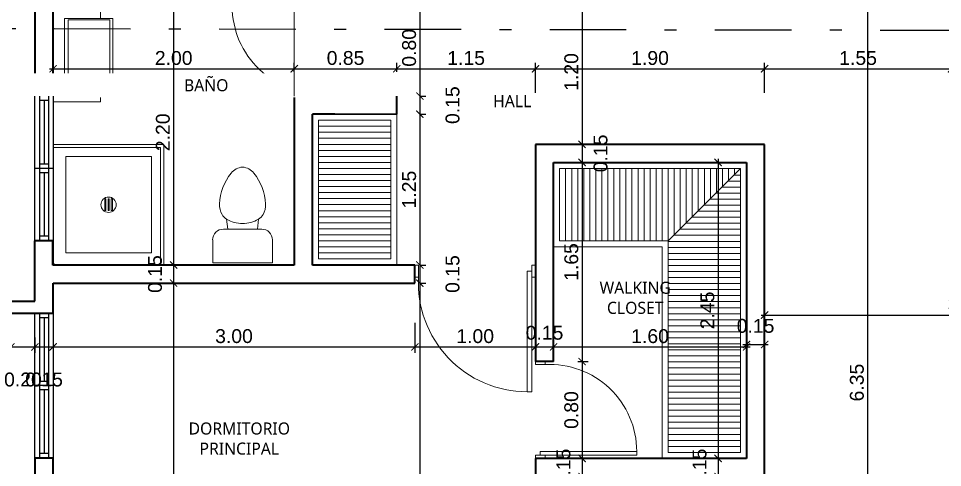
# Model space of a CAD drawing. Header units: feet. Extents: x -417 to 46, y -646 to -218.
# Drawn here: x -108.33 to -100.67, y -513.61 to -509.89 of the extents above; entities that cross this region are included whole.
import ezdxf

# ---------------------------------------------------------------- set-up
doc = ezdxf.new("R2010")
doc.units = ezdxf.units.FT
doc.header["$MEASUREMENT"] = 0
doc.linetypes.add('DASHDOT', pattern=[25.4, 12.7, -6.35, 0, -6.35])
for name, color, linetype, lineweight in [('A-WALL', 4, 'Continuous', 25), ('closet', 8, 'Continuous', 5), ('DIM-COTAS', 1, 'Continuous', 5), ('I-FURN', 2, 'Continuous', 0), ('P-SANR-FIXT', 2, 'Continuous', 9), ('Piso', 8, 'Continuous', 9), ('puertas', 8, 'Continuous', 9), ('TXT', 2, 'Continuous', 9)]:
    doc.layers.add(name, color=color, linetype=linetype, lineweight=lineweight)
for name, color, linetype in [('DIM', 10, 'Continuous'), ('GRDUTIY', 5, 'Continuous'), ('PERT-VENT', 2, 'Continuous')]:
    doc.layers.add(name, color=color, linetype=linetype)
doc.styles.add('ads', font='trebuc.ttf', dxfattribs={"height": 0.14})
doc.styles.get("Standard").update_dxf_attribs({"font": 'arial.ttf', "height": 0.115})
doc.dimstyles.new('KEILY', dxfattribs={"dimtxt": 0.115, "dimasz": 0.06, "dimexe": 0.05, "dimexo": 0.2, "dimgap": 0.03, "dimtad": 1, "dimzin": 1, "dimdsep": 46, "dimtxsty": 'Standard', "dimblk": 'ARCHTICK', "dimcen": 2.5, "dimdle": 0.03, "dimclrd": 256, "dimclre": 256, "dimclrt": 7, "dimadec": 0, "dimazin": 0, "dimtfac": 1, "dimtmove": 2, "dimatfit": 3, "dimfxl": 0.2, "dimfxlon": 1, "dimtolj": 1, "dimtzin": 1, "dimarcsym": 0})

# ---------------------------------------------------------------- blocks, each defined once
blk = doc.blocks.new('bath_sink_6127 - bath_sink_6127-542651-Nivel 1')
at = {"layer": 'I-FURN'}
for p, q in [((0.2933, 0.2442), (0.2933, 0.4)), ((0.3949, 0.2442), (-0.0052, 0.2442)), ((-0.0052, 0.2442), (-0.0052, -0.2448)), ((0.0254, -0.2336), (0.0254, 0.233)), ((0.0254, 0.233), (0.3695, 0.233)), ((0.3695, 0.233), (0.3695, -0.2336)), ((0.3949, -0.2448), (0.3949, 0.2442)), ((-0.0052, -0.2448), (0.3949, -0.2448)), ((0.3695, -0.2336), (0.0254, -0.2336)), ((0.2933, -0.448), (0.2933, -0.2448)), ((-0.1, -0.448), (0.2933, -0.448))]:
    blk.add_line(p, q, dxfattribs=at)
blk = doc.blocks.new('Toilet_-_Tank_-_3D_4840 - 17_ High_ Seat Not Visible-536545-Nivel 1')
at = {"layer": 'P-SANR-FIXT'}
for p, q in [((0.2476, 0.4889), (-0.2476, 0.4889)), ((-0.2476, 0.4889), (-0.2476, 0.2984)), ((0.2476, 0.2984), (0.2476, 0.4889)), ((-0.1587, 0.2096), (-0.1228, 0.2096)), ((-0.1228, 0.2096), (-0.1323, 0.127)), ((-0.1228, 0.2096), (0.1228, 0.2096)), ((0.1323, 0.127), (0.1228, 0.2096)), ((0.1228, 0.2096), (0.1588, 0.2096))]:
    blk.add_line(p, q, dxfattribs=at)
for centre, radius, start, end in [((-0.1587, 0.2984), 0.0889, 180, 270), ((0.1588, 0.2984), 0.0889, 270, 360), ((0.0005, -0.104), 0.2664, 90.10194, 119.89806), ((-0.0005, -0.104), 0.2664, 60.10194, 89.89806), ((-0.0233, 0.0079), 0.1674, 151.05961, 182.70905), ((-0.0827, 0.0408), 0.0995, 119.89806, 151.05961), ((0.0827, 0.0408), 0.0995, 28.94039, 60.10194), ((0.0233, 0.0079), 0.1674, 357.29095, 28.94039), ((0.2505, 0.0209), 0.4415, 182.70905, 218.50584), ((-0.2505, 0.0209), 0.4415, 321.49416, 357.29095), ((0.0113, -0.1694), 0.1359, 218.50584, 265.21903), ((-0.0113, -0.1694), 0.1359, 274.78097, 321.49416)]:
    blk.add_arc(centre, radius, start, end, dxfattribs=at)
blk = doc.blocks.new('Shower_Stall_9385 - 1-684532-Nivel 1')
at = {"layer": 'P-SANR-FIXT'}
for p, q in [((-0.5762, 0.5334), (0.4238, 0.5334)), ((-0.5762, -0.381), (-0.5762, 0.5334)), ((0.4238, 0.508), (-0.5508, 0.508)), ((-0.5508, -0.381), (-0.5508, 0.508)), ((-0.4746, -0.2794), (-0.4746, 0.4318)), ((-0.4746, 0.4318), (0.3222, 0.4318)), ((0.3222, 0.4318), (0.3222, -0.2794)), ((-0.1208, 0.1079), (-0.0316, 0.1079)), ((-0.0316, 0.0991), (-0.1208, 0.0991)), ((-0.1208, 0.0806), (-0.0316, 0.0806)), ((-0.0316, 0.0718), (-0.1208, 0.0718)), ((-0.1208, 0.0533), (-0.0316, 0.0533)), ((-0.0316, 0.0445), (-0.1208, 0.0445)), ((0.3222, -0.2794), (-0.4746, -0.2794)), ((-0.5762, -0.381), (-0.5508, -0.381)), ((-0.5508, -0.381), (0.3984, -0.381))]:
    blk.add_line(p, q, dxfattribs=at)
for centre, radius, start, end in [((-0.0762, 0.0762), 0.0635, 360, 180), ((-0.0762, 0.0762), 0.0635, 0, 180), ((-0.1208, 0.1035), 0.00444, 90, 270), ((-0.1208, 0.0762), 0.00444, 90, 270), ((-0.0316, 0.1035), 0.00444, 270, 90), ((-0.0316, 0.0762), 0.00444, 270, 90), ((-0.0762, 0.0762), 0.0635, 180, 360), ((-0.0762, 0.0762), 0.0635, 180, 360), ((-0.1208, 0.0489), 0.00444, 90, 270), ((-0.0316, 0.0489), 0.00444, 270, 90), ((0.3984, -0.3556), 0.0254, 270, 360)]:
    blk.add_arc(centre, radius, start, end, dxfattribs=at)
blk = doc.blocks.new('A$C4D292AF4')
at = {"layer": 'puertas'}
for points in [[(0.03, 0.05), (0.07, 0.05), (0.07, 1.05), (0.03, 1.05)], [(0, 0), (0.03, 0), (0.03, 0.1), (0, 0.1)], [(0.97, 0), (1, 0), (1, 0.1), (0.97, 0.1)]]:
    blk.add_lwpolyline(points, close=True, dxfattribs=at)
blk.add_arc((0.0677, 0.1465), 0.9035, 357.04812, 89.85557, dxfattribs=at)
blk = doc.blocks.new('A$C59FC24C1')
at = {"layer": 'PERT-VENT', "extrusion": (-2.36783e-12, 8.94772e-16, -1)}
for p, q in [((0, 0), (0, 1.2)), ((0.0375, 1.2), (0.0375, 0)), ((0.0375, 1.165), (0.1125, 1.165)), ((0.0375, 1.165), (0.1125, 1.165)), ((0.075, 1.165), (0.075, 0.635)), ((0.1125, 1.2), (0.1125, 0)), ((0.15, 1.2), (0.15, 0)), ((0.1125, 0.635), (0.0375, 0.635)), ((0.15, 0.6), (0, 0.6)), ((0.1125, 0.565), (0.0375, 0.565)), ((0.075, 0.565), (0.075, 0.0404)), ((0.0375, 0.0404), (0.1125, 0.0404))]:
    blk.add_line(p, q, dxfattribs=at)
blk = doc.blocks.new('_ArchTick')
at = {"layer": 'DIM-COTAS', "color": 0, "const_width": 0.15}
blk.add_lwpolyline([(-0.5, -0.5), (0.5, 0.5)], dxfattribs=at)
blk = doc.blocks.new('*D2255')
at = {"layer": 'Defpoints', "color": 0, "transparency": 16777216}
for p in [(-106.8704, -509.735), (-107.0461, -511.9354), (-106.836, -511.9354)]:
    blk.add_point(p, dxfattribs=at)
at = {"layer": 'DIM', "lineweight": -2, "transparency": 16777216}
for p, q in [((-107.0461, -509.735), (-107.0961, -509.735)), ((-107.0461, -509.705), (-107.0461, -511.9654)), ((-107.036, -511.9354), (-107.0961, -511.9354))]:
    blk.add_line(p, q, dxfattribs=at)
at = {"layer": 'DIM', "lineweight": -2, "transparency": 16777216, "xscale": 0.06, "yscale": 0.06, "zscale": 0.06}
for p, rotation in [((-107.0461, -509.735), 90), ((-107.0461, -511.9354), 270)]:
    blk.add_blockref('_ArchTick', p, dxfattribs=dict(at, rotation=rotation))
at = {"layer": 'DIM', "color": 7, "transparency": 16777216, "insert": (-107.1348, -510.8352), "char_height": 0.115, "attachment_point": 5, "rotation": 90}
blk.add_mtext('\\A1;2.20', dxfattribs=at)
blk = doc.blocks.new('*D2256')
at = {"layer": 'Defpoints', "color": 0, "transparency": 16777216}
for p in [(-106.836, -511.9354), (-107.0461, -512.0854), (-106.836, -512.0854)]:
    blk.add_point(p, dxfattribs=at)
at = {"layer": 'DIM', "lineweight": -2, "transparency": 16777216}
for p, q in [((-107.036, -511.9354), (-107.0961, -511.9354)), ((-107.0461, -511.9054), (-107.0461, -512.1154)), ((-107.036, -512.0854), (-107.0961, -512.0854))]:
    blk.add_line(p, q, dxfattribs=at)
at = {"layer": 'DIM', "lineweight": -2, "transparency": 16777216, "xscale": 0.06, "yscale": 0.06, "zscale": 0.06}
for p, rotation in [((-107.0461, -511.9354), 90), ((-107.0461, -512.0854), 270)]:
    blk.add_blockref('_ArchTick', p, dxfattribs=dict(at, rotation=rotation))
at = {"layer": 'DIM', "color": 7, "transparency": 16777216, "insert": (-107.1998, -512.0104), "char_height": 0.115, "attachment_point": 5, "rotation": 90}
blk.add_mtext('\\A1;0.15', dxfattribs=at)
blk = doc.blocks.new('*D2257')
at = {"layer": 'Defpoints', "color": 0, "transparency": 16777216}
for p in [(-106.836, -512.0854), (-107.0461, -516.085), (-106.7504, -516.085)]:
    blk.add_point(p, dxfattribs=at)
at = {"layer": 'DIM', "lineweight": -2, "transparency": 16777216}
for p, q in [((-107.036, -512.0854), (-107.0961, -512.0854)), ((-107.0461, -512.0554), (-107.0461, -516.115)), ((-106.9504, -516.085), (-107.0961, -516.085))]:
    blk.add_line(p, q, dxfattribs=at)
at = {"layer": 'DIM', "lineweight": -2, "transparency": 16777216, "xscale": 0.06, "yscale": 0.06, "zscale": 0.06}
for p, rotation in [((-107.0461, -512.0854), 90), ((-107.0461, -516.085), 270)]:
    blk.add_blockref('_ArchTick', p, dxfattribs=dict(at, rotation=rotation))
at = {"layer": 'DIM', "color": 7, "transparency": 16777216, "insert": (-107.1348, -514.0852), "char_height": 0.115, "attachment_point": 5, "rotation": 90}
blk.add_mtext('\\A1;4.00', dxfattribs=at)
blk = doc.blocks.new('*D2263')
at = {"layer": 'Defpoints', "color": 0, "transparency": 16777216}
for p in [(-104.7954, -509.735), (-105.1954, -510.535), (-105.0041, -510.535)]:
    blk.add_point(p, dxfattribs=at)
at = {"layer": 'DIM', "lineweight": -2, "transparency": 16777216}
for p, q in [((-104.9954, -509.735), (-105.0541, -509.735)), ((-105.0041, -509.705), (-105.0041, -510.565)), ((-105.0041, -510.535), (-104.9541, -510.535))]:
    blk.add_line(p, q, dxfattribs=at)
at = {"layer": 'DIM', "lineweight": -2, "transparency": 16777216, "xscale": 0.06, "yscale": 0.06, "zscale": 0.06}
for p, rotation in [((-105.0041, -509.735), 90), ((-105.0041, -510.535), 270)]:
    blk.add_blockref('_ArchTick', p, dxfattribs=dict(at, rotation=rotation))
at = {"layer": 'DIM', "color": 7, "transparency": 16777216, "insert": (-105.0928, -510.135), "char_height": 0.115, "attachment_point": 5, "rotation": 90}
blk.add_mtext('\\A1;0.80', dxfattribs=at)
blk = doc.blocks.new('*D2264')
at = {"layer": 'Defpoints', "color": 0, "transparency": 16777216}
for p in [(-105.1954, -510.535), (-105.1954, -510.685), (-105.0041, -510.685)]:
    blk.add_point(p, dxfattribs=at)
at = {"layer": 'DIM', "lineweight": -2, "transparency": 16777216}
for p, q in [((-105.0041, -510.505), (-105.0041, -510.715)), ((-105.0041, -510.535), (-104.9541, -510.535)), ((-105.0041, -510.685), (-104.9541, -510.685))]:
    blk.add_line(p, q, dxfattribs=at)
at = {"layer": 'DIM', "lineweight": -2, "transparency": 16777216, "xscale": 0.06, "yscale": 0.06, "zscale": 0.06}
for p, rotation in [((-105.0041, -510.535), 90), ((-105.0041, -510.685), 270)]:
    blk.add_blockref('_ArchTick', p, dxfattribs=dict(at, rotation=rotation))
at = {"layer": 'DIM', "color": 7, "transparency": 16777216, "insert": (-104.7329, -510.61), "char_height": 0.115, "attachment_point": 5, "rotation": 90}
blk.add_mtext('\\A1;0.15', dxfattribs=at)
blk = doc.blocks.new('*D2265')
at = {"layer": 'Defpoints', "color": 0, "transparency": 16777216}
for p in [(-105.1954, -510.685), (-105.0454, -511.9354), (-105.0041, -511.9354)]:
    blk.add_point(p, dxfattribs=at)
at = {"layer": 'DIM', "lineweight": -2, "transparency": 16777216}
for p, q in [((-105.0041, -510.655), (-105.0041, -511.9654)), ((-105.0041, -510.685), (-104.9541, -510.685)), ((-105.0041, -511.9354), (-104.9541, -511.9354))]:
    blk.add_line(p, q, dxfattribs=at)
at = {"layer": 'DIM', "lineweight": -2, "transparency": 16777216, "xscale": 0.06, "yscale": 0.06, "zscale": 0.06}
for p, rotation in [((-105.0041, -510.685), 90), ((-105.0041, -511.9354), 270)]:
    blk.add_blockref('_ArchTick', p, dxfattribs=dict(at, rotation=rotation))
at = {"layer": 'DIM', "color": 7, "transparency": 16777216, "insert": (-105.0928, -511.3102), "char_height": 0.115, "attachment_point": 5, "rotation": 90}
blk.add_mtext('\\A1;1.25', dxfattribs=at)
blk = doc.blocks.new('*D2266')
at = {"layer": 'Defpoints', "color": 0, "transparency": 16777216}
for p in [(-105.0454, -511.9354), (-105.0454, -512.0854), (-105.0041, -512.0854)]:
    blk.add_point(p, dxfattribs=at)
at = {"layer": 'DIM', "lineweight": -2, "transparency": 16777216}
for p, q in [((-105.0041, -511.9054), (-105.0041, -512.1154)), ((-105.0041, -511.9354), (-104.9541, -511.9354)), ((-105.0041, -512.0854), (-104.9541, -512.0854))]:
    blk.add_line(p, q, dxfattribs=at)
at = {"layer": 'DIM', "lineweight": -2, "transparency": 16777216, "xscale": 0.06, "yscale": 0.06, "zscale": 0.06}
for p, rotation in [((-105.0041, -511.9354), 90), ((-105.0041, -512.0854), 270)]:
    blk.add_blockref('_ArchTick', p, dxfattribs=dict(at, rotation=rotation))
at = {"layer": 'DIM', "color": 7, "transparency": 16777216, "insert": (-104.7329, -512.0104), "char_height": 0.115, "attachment_point": 5, "rotation": 90}
blk.add_mtext('\\A1;0.15', dxfattribs=at)
blk = doc.blocks.new('*D2267')
at = {"layer": 'Defpoints', "color": 0, "transparency": 16777216}
for p in [(-105.0454, -512.0854), (-105.0041, -516.085), (-104.4954, -516.085)]:
    blk.add_point(p, dxfattribs=at)
at = {"layer": 'DIM', "lineweight": -2, "transparency": 16777216}
for p, q in [((-105.0041, -512.0554), (-105.0041, -516.115)), ((-105.0041, -512.0854), (-104.9541, -512.0854)), ((-104.8041, -516.085), (-105.0541, -516.085))]:
    blk.add_line(p, q, dxfattribs=at)
at = {"layer": 'DIM', "lineweight": -2, "transparency": 16777216, "xscale": 0.06, "yscale": 0.06, "zscale": 0.06}
for p, rotation in [((-105.0041, -512.0854), 90), ((-105.0041, -516.085), 270)]:
    blk.add_blockref('_ArchTick', p, dxfattribs=dict(at, rotation=rotation))
at = {"layer": 'DIM', "color": 7, "transparency": 16777216, "insert": (-105.0928, -514.0852), "char_height": 0.115, "attachment_point": 5, "rotation": 90}
blk.add_mtext('\\A1;4.00', dxfattribs=at)
blk = doc.blocks.new('*D2273')
at = {"layer": 'Defpoints', "color": 0, "transparency": 16777216}
for p in [(-103.0188, -509.735), (-103.6593, -510.935), (-103.2844, -510.935)]:
    blk.add_point(p, dxfattribs=at)
at = {"layer": 'DIM', "lineweight": -2, "transparency": 16777216}
for p, q in [((-103.4593, -509.735), (-103.7093, -509.735)), ((-103.6593, -509.705), (-103.6593, -510.965)), ((-103.4844, -510.935), (-103.7093, -510.935))]:
    blk.add_line(p, q, dxfattribs=at)
at = {"layer": 'DIM', "lineweight": -2, "transparency": 16777216, "xscale": 0.06, "yscale": 0.06, "zscale": 0.06}
for p, rotation in [((-103.6593, -509.735), 90), ((-103.6593, -510.935), 270)]:
    blk.add_blockref('_ArchTick', p, dxfattribs=dict(at, rotation=rotation))
at = {"layer": 'DIM', "color": 7, "transparency": 16777216, "insert": (-103.748, -510.335), "char_height": 0.115, "attachment_point": 5, "rotation": 90}
blk.add_mtext('\\A1;1.20', dxfattribs=at)
blk = doc.blocks.new('*D2274')
at = {"layer": 'Defpoints', "color": 0, "transparency": 16777216}
for p in [(-103.2844, -510.935), (-103.8954, -511.085), (-103.6593, -511.085)]:
    blk.add_point(p, dxfattribs=at)
at = {"layer": 'DIM', "lineweight": -2, "transparency": 16777216}
for p, q in [((-103.4844, -510.935), (-103.7093, -510.935)), ((-103.6593, -510.905), (-103.6593, -511.115)), ((-103.6954, -511.085), (-103.6093, -511.085))]:
    blk.add_line(p, q, dxfattribs=at)
at = {"layer": 'DIM', "lineweight": -2, "transparency": 16777216, "xscale": 0.06, "yscale": 0.06, "zscale": 0.06}
for p, rotation in [((-103.6593, -510.935), 90), ((-103.6593, -511.085), 270)]:
    blk.add_blockref('_ArchTick', p, dxfattribs=dict(at, rotation=rotation))
at = {"layer": 'DIM', "color": 7, "transparency": 16777216, "insert": (-103.5056, -511.01), "char_height": 0.115, "attachment_point": 5, "rotation": 90}
blk.add_mtext('\\A1;0.15', dxfattribs=at)
blk = doc.blocks.new('*D2275')
at = {"layer": 'Defpoints', "color": 0, "transparency": 16777216}
for p in [(-103.8954, -511.085), (-103.8954, -512.7362), (-103.6593, -512.7362)]:
    blk.add_point(p, dxfattribs=at)
at = {"layer": 'DIM', "lineweight": -2, "transparency": 16777216}
for p, q in [((-103.6954, -511.085), (-103.6093, -511.085)), ((-103.6593, -511.055), (-103.6593, -512.7662)), ((-103.6954, -512.7362), (-103.6093, -512.7362))]:
    blk.add_line(p, q, dxfattribs=at)
at = {"layer": 'DIM', "lineweight": -2, "transparency": 16777216, "xscale": 0.06, "yscale": 0.06, "zscale": 0.06}
for p, rotation in [((-103.6593, -511.085), 90), ((-103.6593, -512.7362), 270)]:
    blk.add_blockref('_ArchTick', p, dxfattribs=dict(at, rotation=rotation))
at = {"layer": 'DIM', "color": 7, "transparency": 16777216, "insert": (-103.748, -511.9106), "char_height": 0.115, "attachment_point": 5, "rotation": 90}
blk.add_mtext('\\A1;1.65', dxfattribs=at)
blk = doc.blocks.new('*D2276')
at = {"layer": 'Defpoints', "color": 0, "transparency": 16777216}
for p in [(-103.0971, -513.5392), (-103.6593, -513.6892), (-103.0971, -513.6892)]:
    blk.add_point(p, dxfattribs=at)
at = {"layer": 'DIM', "lineweight": -2, "transparency": 16777216}
for p, q in [((-103.4593, -513.5392), (-103.7093, -513.5392)), ((-103.6593, -513.5092), (-103.6593, -513.7192)), ((-103.4593, -513.6892), (-103.7093, -513.6892))]:
    blk.add_line(p, q, dxfattribs=at)
at = {"layer": 'DIM', "lineweight": -2, "transparency": 16777216, "xscale": 0.06, "yscale": 0.06, "zscale": 0.06}
for p, rotation in [((-103.6593, -513.5392), 90), ((-103.6593, -513.6892), 270)]:
    blk.add_blockref('_ArchTick', p, dxfattribs=dict(at, rotation=rotation))
at = {"layer": 'DIM', "color": 7, "transparency": 16777216, "insert": (-103.813, -513.6142), "char_height": 0.115, "attachment_point": 5, "rotation": 90}
blk.add_mtext('\\A1;0.15', dxfattribs=at)
blk = doc.blocks.new('*D2282')
at = {"layer": 'Defpoints', "color": 0, "transparency": 16777216}
for p in [(-100.8067, -509.735), (-101.8954, -516.085), (-101.2915, -516.085)]:
    blk.add_point(p, dxfattribs=at)
at = {"layer": 'DIM', "lineweight": -2, "transparency": 16777216}
for p, q in [((-101.0915, -509.735), (-101.3415, -509.735)), ((-101.2915, -509.705), (-101.2915, -516.115)), ((-101.4915, -516.085), (-101.2415, -516.085))]:
    blk.add_line(p, q, dxfattribs=at)
at = {"layer": 'DIM', "lineweight": -2, "transparency": 16777216, "xscale": 0.06, "yscale": 0.06, "zscale": 0.06}
for p, rotation in [((-101.2915, -509.735), 90), ((-101.2915, -516.085), 270)]:
    blk.add_blockref('_ArchTick', p, dxfattribs=dict(at, rotation=rotation))
at = {"layer": 'DIM', "color": 7, "transparency": 16777216, "insert": (-101.3802, -512.91), "char_height": 0.115, "attachment_point": 5, "rotation": 90}
blk.add_mtext('\\A1;6.35', dxfattribs=at)
blk = doc.blocks.new('*D2339')
at = {"layer": 'Defpoints', "color": 0, "transparency": 16777216}
for p in [(-106.0454, -510.3084), (-108.0454, -510.535), (-106.0454, -510.535)]:
    blk.add_point(p, dxfattribs=at)
at = {"layer": 'DIM', "lineweight": -2, "transparency": 16777216}
for p, q in [((-108.0454, -510.335), (-108.0454, -510.2584)), ((-106.0454, -510.335), (-106.0454, -510.2584)), ((-108.0754, -510.3084), (-106.0154, -510.3084))]:
    blk.add_line(p, q, dxfattribs=at)
at = {"layer": 'DIM', "lineweight": -2, "transparency": 16777216, "xscale": 0.06, "yscale": 0.06, "zscale": 0.06, "rotation": 180}
blk.add_blockref('_ArchTick', (-108.0454, -510.3084), dxfattribs=at)
at = {"layer": 'DIM', "lineweight": -2, "transparency": 16777216, "xscale": 0.06, "yscale": 0.06, "zscale": 0.06}
blk.add_blockref('_ArchTick', (-106.0454, -510.3084), dxfattribs=at)
at = {"layer": 'DIM', "color": 7, "transparency": 16777216, "insert": (-107.0454, -510.2197), "char_height": 0.115, "attachment_point": 5}
blk.add_mtext('\\A1;2.00', dxfattribs=at)
blk = doc.blocks.new('*D2340')
at = {"layer": 'Defpoints', "color": 0, "transparency": 16777216}
for p in [(-105.1954, -510.3084), (-106.0454, -510.535), (-105.1954, -510.535)]:
    blk.add_point(p, dxfattribs=at)
at = {"layer": 'DIM', "lineweight": -2, "transparency": 16777216}
for p, q in [((-106.0454, -510.335), (-106.0454, -510.2584)), ((-105.1954, -510.335), (-105.1954, -510.2584)), ((-106.0754, -510.3084), (-105.1654, -510.3084))]:
    blk.add_line(p, q, dxfattribs=at)
at = {"layer": 'DIM', "lineweight": -2, "transparency": 16777216, "xscale": 0.06, "yscale": 0.06, "zscale": 0.06, "rotation": 180}
blk.add_blockref('_ArchTick', (-106.0454, -510.3084), dxfattribs=at)
at = {"layer": 'DIM', "lineweight": -2, "transparency": 16777216, "xscale": 0.06, "yscale": 0.06, "zscale": 0.06}
blk.add_blockref('_ArchTick', (-105.1954, -510.3084), dxfattribs=at)
at = {"layer": 'DIM', "color": 7, "transparency": 16777216, "insert": (-105.6204, -510.2197), "char_height": 0.115, "attachment_point": 5}
blk.add_mtext('\\A1;0.85', dxfattribs=at)
blk = doc.blocks.new('*D2341')
at = {"layer": 'Defpoints', "color": 0, "transparency": 16777216}
for p in [(-104.0454, -510.3084), (-105.1954, -510.535), (-104.0454, -510.935)]:
    blk.add_point(p, dxfattribs=at)
at = {"layer": 'DIM', "lineweight": -2, "transparency": 16777216}
for p, q in [((-105.1954, -510.335), (-105.1954, -510.2584)), ((-104.0454, -510.5084), (-104.0454, -510.2584)), ((-105.2254, -510.3084), (-104.0154, -510.3084))]:
    blk.add_line(p, q, dxfattribs=at)
at = {"layer": 'DIM', "lineweight": -2, "transparency": 16777216, "xscale": 0.06, "yscale": 0.06, "zscale": 0.06, "rotation": 180}
blk.add_blockref('_ArchTick', (-105.1954, -510.3084), dxfattribs=at)
at = {"layer": 'DIM', "lineweight": -2, "transparency": 16777216, "xscale": 0.06, "yscale": 0.06, "zscale": 0.06}
blk.add_blockref('_ArchTick', (-104.0454, -510.3084), dxfattribs=at)
at = {"layer": 'DIM', "color": 7, "transparency": 16777216, "insert": (-104.6204, -510.2197), "char_height": 0.115, "attachment_point": 5}
blk.add_mtext('\\A1;1.15', dxfattribs=at)
blk = doc.blocks.new('*D2342')
at = {"layer": 'Defpoints', "color": 0, "transparency": 16777216}
for p in [(-102.1454, -510.3084), (-104.0454, -510.935), (-102.1454, -510.935)]:
    blk.add_point(p, dxfattribs=at)
at = {"layer": 'DIM', "lineweight": -2, "transparency": 16777216}
for p, q in [((-104.0454, -510.5084), (-104.0454, -510.2584)), ((-102.1454, -510.5084), (-102.1454, -510.2584)), ((-104.0754, -510.3084), (-102.1154, -510.3084))]:
    blk.add_line(p, q, dxfattribs=at)
at = {"layer": 'DIM', "lineweight": -2, "transparency": 16777216, "xscale": 0.06, "yscale": 0.06, "zscale": 0.06, "rotation": 180}
blk.add_blockref('_ArchTick', (-104.0454, -510.3084), dxfattribs=at)
at = {"layer": 'DIM', "lineweight": -2, "transparency": 16777216, "xscale": 0.06, "yscale": 0.06, "zscale": 0.06}
blk.add_blockref('_ArchTick', (-102.1454, -510.3084), dxfattribs=at)
at = {"layer": 'DIM', "color": 7, "transparency": 16777216, "insert": (-103.0954, -510.2197), "char_height": 0.115, "attachment_point": 5}
blk.add_mtext('\\A1;1.90', dxfattribs=at)
blk = doc.blocks.new('*D2343')
at = {"layer": 'Defpoints', "color": 0, "transparency": 16777216}
for p in [(-100.5954, -509.735), (-100.5954, -510.3084), (-102.1454, -510.935)]:
    blk.add_point(p, dxfattribs=at)
at = {"layer": 'DIM', "lineweight": -2, "transparency": 16777216}
for p, q in [((-100.5954, -510.1084), (-100.5954, -510.3584)), ((-102.1454, -510.5084), (-102.1454, -510.2584)), ((-102.1754, -510.3084), (-100.5654, -510.3084))]:
    blk.add_line(p, q, dxfattribs=at)
at = {"layer": 'DIM', "lineweight": -2, "transparency": 16777216, "xscale": 0.06, "yscale": 0.06, "zscale": 0.06, "rotation": 180}
blk.add_blockref('_ArchTick', (-102.1454, -510.3084), dxfattribs=at)
at = {"layer": 'DIM', "lineweight": -2, "transparency": 16777216, "xscale": 0.06, "yscale": 0.06, "zscale": 0.06}
blk.add_blockref('_ArchTick', (-100.5954, -510.3084), dxfattribs=at)
at = {"layer": 'DIM', "color": 7, "transparency": 16777216, "insert": (-101.3704, -510.2197), "char_height": 0.115, "attachment_point": 5}
blk.add_mtext('\\A1;1.55', dxfattribs=at)
blk = doc.blocks.new('*D2345')
at = {"layer": 'Defpoints', "color": 0, "transparency": 16777216}
for p in [(-103.8954, -512.7362), (-103.6593, -513.5392), (-103.448, -513.5392)]:
    blk.add_point(p, dxfattribs=at)
at = {"layer": 'DIM', "lineweight": -2, "transparency": 16777216}
for p, q in [((-103.6954, -512.7362), (-103.6093, -512.7362)), ((-103.6593, -512.7062), (-103.6593, -513.5692)), ((-103.648, -513.5392), (-103.7093, -513.5392))]:
    blk.add_line(p, q, dxfattribs=at)
at = {"layer": 'DIM', "lineweight": -2, "transparency": 16777216, "xscale": 0.06, "yscale": 0.06, "zscale": 0.06}
for p, rotation in [((-103.6593, -512.7362), 90), ((-103.6593, -513.5392), 270)]:
    blk.add_blockref('_ArchTick', p, dxfattribs=dict(at, rotation=rotation))
at = {"layer": 'DIM', "color": 7, "transparency": 16777216, "insert": (-103.748, -513.1377), "char_height": 0.115, "attachment_point": 5, "rotation": 90}
blk.add_mtext('\\A1;0.80', dxfattribs=at)
blk = doc.blocks.new('*D2346')
at = {"layer": 'Defpoints', "color": 0, "transparency": 16777216}
for p in [(-102.2954, -511.085), (-102.5312, -513.5392), (-102.2954, -513.5392)]:
    blk.add_point(p, dxfattribs=at)
at = {"layer": 'DIM', "lineweight": -2, "transparency": 16777216}
for p, q in [((-102.4954, -511.085), (-102.5812, -511.085)), ((-102.5312, -511.055), (-102.5312, -513.5692)), ((-102.4954, -513.5392), (-102.5812, -513.5392))]:
    blk.add_line(p, q, dxfattribs=at)
at = {"layer": 'DIM', "lineweight": -2, "transparency": 16777216, "xscale": 0.06, "yscale": 0.06, "zscale": 0.06}
for p, rotation in [((-102.5312, -511.085), 90), ((-102.5312, -513.5392), 270)]:
    blk.add_blockref('_ArchTick', p, dxfattribs=dict(at, rotation=rotation))
at = {"layer": 'DIM', "color": 7, "transparency": 16777216, "insert": (-102.62, -512.3121), "char_height": 0.115, "attachment_point": 5, "rotation": 90}
blk.add_mtext('\\A1;2.45', dxfattribs=at)
blk = doc.blocks.new('*D2347')
at = {"layer": 'Defpoints', "color": 0, "transparency": 16777216}
for p in [(-102.2954, -513.5392), (-102.5312, -513.6892), (-102.2954, -513.6892)]:
    blk.add_point(p, dxfattribs=at)
at = {"layer": 'DIM', "lineweight": -2, "transparency": 16777216}
for p, q in [((-102.4954, -513.5392), (-102.5812, -513.5392)), ((-102.5312, -513.5092), (-102.5312, -513.7192)), ((-102.4954, -513.6892), (-102.5812, -513.6892))]:
    blk.add_line(p, q, dxfattribs=at)
at = {"layer": 'DIM', "lineweight": -2, "transparency": 16777216, "xscale": 0.06, "yscale": 0.06, "zscale": 0.06}
for p, rotation in [((-102.5312, -513.5392), 90), ((-102.5312, -513.6892), 270)]:
    blk.add_blockref('_ArchTick', p, dxfattribs=dict(at, rotation=rotation))
at = {"layer": 'DIM', "color": 7, "transparency": 16777216, "insert": (-102.685, -513.6142), "char_height": 0.115, "attachment_point": 5, "rotation": 90}
blk.add_mtext('\\A1;0.15', dxfattribs=at)
blk = doc.blocks.new('*D2349')
at = {"layer": 'Defpoints', "color": 0, "transparency": 16777216}
for p in [(-108.3954, -512.335), (-108.1954, -512.335), (-108.1954, -512.6143)]:
    blk.add_point(p, dxfattribs=at)
at = {"layer": 'DIM', "lineweight": -2, "transparency": 16777216}
for p, q in [((-108.3954, -512.535), (-108.3954, -512.6643)), ((-108.1954, -512.535), (-108.1954, -512.6643)), ((-108.4254, -512.6143), (-108.1654, -512.6143))]:
    blk.add_line(p, q, dxfattribs=at)
at = {"layer": 'DIM', "lineweight": -2, "transparency": 16777216, "xscale": 0.06, "yscale": 0.06, "zscale": 0.06, "rotation": 180}
blk.add_blockref('_ArchTick', (-108.3954, -512.6143), dxfattribs=at)
at = {"layer": 'DIM', "lineweight": -2, "transparency": 16777216, "xscale": 0.06, "yscale": 0.06, "zscale": 0.06}
blk.add_blockref('_ArchTick', (-108.1954, -512.6143), dxfattribs=at)
at = {"layer": 'DIM', "color": 7, "transparency": 16777216, "insert": (-108.2954, -512.8854), "char_height": 0.115, "attachment_point": 5}
blk.add_mtext('\\A1;0.20', dxfattribs=at)
blk = doc.blocks.new('*D2350')
at = {"layer": 'Defpoints', "color": 0, "transparency": 16777216}
for p in [(-108.1954, -512.335), (-108.0454, -512.335), (-108.0454, -512.6143)]:
    blk.add_point(p, dxfattribs=at)
at = {"layer": 'DIM', "lineweight": -2, "transparency": 16777216}
for p, q in [((-108.1954, -512.535), (-108.1954, -512.6643)), ((-108.0454, -512.535), (-108.0454, -512.6643)), ((-108.2254, -512.6143), (-108.0154, -512.6143))]:
    blk.add_line(p, q, dxfattribs=at)
at = {"layer": 'DIM', "lineweight": -2, "transparency": 16777216, "xscale": 0.06, "yscale": 0.06, "zscale": 0.06, "rotation": 180}
blk.add_blockref('_ArchTick', (-108.1954, -512.6143), dxfattribs=at)
at = {"layer": 'DIM', "lineweight": -2, "transparency": 16777216, "xscale": 0.06, "yscale": 0.06, "zscale": 0.06}
blk.add_blockref('_ArchTick', (-108.0454, -512.6143), dxfattribs=at)
at = {"layer": 'DIM', "color": 7, "transparency": 16777216, "insert": (-108.1204, -512.8854), "char_height": 0.115, "attachment_point": 5}
blk.add_mtext('\\A1;0.15', dxfattribs=at)
blk = doc.blocks.new('*D2351')
at = {"layer": 'Defpoints', "color": 0, "transparency": 16777216}
for p in [(-105.0454, -512.0854), (-108.0454, -512.335), (-105.0454, -512.6143)]:
    blk.add_point(p, dxfattribs=at)
at = {"layer": 'DIM', "lineweight": -2, "transparency": 16777216}
for p, q in [((-105.0454, -512.4143), (-105.0454, -512.6643)), ((-108.0454, -512.535), (-108.0454, -512.6643)), ((-108.0754, -512.6143), (-105.0154, -512.6143))]:
    blk.add_line(p, q, dxfattribs=at)
at = {"layer": 'DIM', "lineweight": -2, "transparency": 16777216, "xscale": 0.06, "yscale": 0.06, "zscale": 0.06, "rotation": 180}
blk.add_blockref('_ArchTick', (-108.0454, -512.6143), dxfattribs=at)
at = {"layer": 'DIM', "lineweight": -2, "transparency": 16777216, "xscale": 0.06, "yscale": 0.06, "zscale": 0.06}
blk.add_blockref('_ArchTick', (-105.0454, -512.6143), dxfattribs=at)
at = {"layer": 'DIM', "color": 7, "transparency": 16777216, "insert": (-106.5454, -512.5255), "char_height": 0.115, "attachment_point": 5}
blk.add_mtext('\\A1;3.00', dxfattribs=at)
blk = doc.blocks.new('*D2352')
at = {"layer": 'Defpoints', "color": 0, "transparency": 16777216}
for p in [(-105.0454, -512.0854), (-104.0454, -512.3723), (-104.0454, -512.6143)]:
    blk.add_point(p, dxfattribs=at)
at = {"layer": 'DIM', "lineweight": -2, "transparency": 16777216}
for p, q in [((-105.0454, -512.4143), (-105.0454, -512.6643)), ((-104.0454, -512.5723), (-104.0454, -512.6643)), ((-105.0754, -512.6143), (-104.0154, -512.6143))]:
    blk.add_line(p, q, dxfattribs=at)
at = {"layer": 'DIM', "lineweight": -2, "transparency": 16777216, "xscale": 0.06, "yscale": 0.06, "zscale": 0.06, "rotation": 180}
blk.add_blockref('_ArchTick', (-105.0454, -512.6143), dxfattribs=at)
at = {"layer": 'DIM', "lineweight": -2, "transparency": 16777216, "xscale": 0.06, "yscale": 0.06, "zscale": 0.06}
blk.add_blockref('_ArchTick', (-104.0454, -512.6143), dxfattribs=at)
at = {"layer": 'DIM', "color": 7, "transparency": 16777216, "insert": (-104.5454, -512.5256), "char_height": 0.115, "attachment_point": 5}
blk.add_mtext('\\A1;1.00', dxfattribs=at)
blk = doc.blocks.new('*D2353')
at = {"layer": 'Defpoints', "color": 0, "transparency": 16777216}
for p in [(-104.0454, -512.3723), (-103.8954, -512.3683), (-103.8954, -512.6143)]:
    blk.add_point(p, dxfattribs=at)
at = {"layer": 'DIM', "lineweight": -2, "transparency": 16777216}
for p, q in [((-104.0454, -512.5723), (-104.0454, -512.6643)), ((-103.8954, -512.5683), (-103.8954, -512.6643)), ((-104.0754, -512.6143), (-103.8654, -512.6143))]:
    blk.add_line(p, q, dxfattribs=at)
at = {"layer": 'DIM', "lineweight": -2, "transparency": 16777216, "xscale": 0.06, "yscale": 0.06, "zscale": 0.06, "rotation": 180}
blk.add_blockref('_ArchTick', (-104.0454, -512.6143), dxfattribs=at)
at = {"layer": 'DIM', "lineweight": -2, "transparency": 16777216, "xscale": 0.06, "yscale": 0.06, "zscale": 0.06}
blk.add_blockref('_ArchTick', (-103.8954, -512.6143), dxfattribs=at)
at = {"layer": 'DIM', "color": 7, "transparency": 16777216, "insert": (-103.9704, -512.4976), "char_height": 0.115, "attachment_point": 5}
blk.add_mtext('\\A1;0.15', dxfattribs=at)
blk = doc.blocks.new('*D2354')
at = {"layer": 'Defpoints', "color": 0, "transparency": 16777216}
for p in [(-103.8954, -512.3683), (-102.2954, -512.6143), (-102.2954, -512.993)]:
    blk.add_point(p, dxfattribs=at)
at = {"layer": 'DIM', "lineweight": -2, "transparency": 16777216}
for p, q in [((-103.8954, -512.5683), (-103.8954, -512.6643)), ((-102.2954, -512.793), (-102.2954, -512.5643)), ((-103.9254, -512.6143), (-102.2654, -512.6143))]:
    blk.add_line(p, q, dxfattribs=at)
at = {"layer": 'DIM', "lineweight": -2, "transparency": 16777216, "xscale": 0.06, "yscale": 0.06, "zscale": 0.06, "rotation": 180}
blk.add_blockref('_ArchTick', (-103.8954, -512.6143), dxfattribs=at)
at = {"layer": 'DIM', "lineweight": -2, "transparency": 16777216, "xscale": 0.06, "yscale": 0.06, "zscale": 0.06}
blk.add_blockref('_ArchTick', (-102.2954, -512.6143), dxfattribs=at)
at = {"layer": 'DIM', "color": 7, "transparency": 16777216, "insert": (-103.0954, -512.5256), "char_height": 0.115, "attachment_point": 5}
blk.add_mtext('\\A1;1.60', dxfattribs=at)
blk = doc.blocks.new('*D2355')
at = {"layer": 'Defpoints', "color": 0, "transparency": 16777216}
for p in [(-102.1454, -512.5943), (-102.2954, -512.993), (-102.1454, -512.973)]:
    blk.add_point(p, dxfattribs=at)
at = {"layer": 'DIM', "lineweight": -2, "transparency": 16777216}
for p, q in [((-102.2954, -512.793), (-102.2954, -512.5443)), ((-102.1454, -512.773), (-102.1454, -512.5443)), ((-102.3254, -512.5943), (-102.1154, -512.5943))]:
    blk.add_line(p, q, dxfattribs=at)
at = {"layer": 'DIM', "lineweight": -2, "transparency": 16777216, "xscale": 0.06, "yscale": 0.06, "zscale": 0.06, "rotation": 180}
blk.add_blockref('_ArchTick', (-102.2954, -512.5943), dxfattribs=at)
at = {"layer": 'DIM', "lineweight": -2, "transparency": 16777216, "xscale": 0.06, "yscale": 0.06, "zscale": 0.06}
blk.add_blockref('_ArchTick', (-102.1454, -512.5943), dxfattribs=at)
at = {"layer": 'DIM', "color": 7, "transparency": 16777216, "insert": (-102.2204, -512.4406), "char_height": 0.115, "attachment_point": 5}
blk.add_mtext('\\A1;0.15', dxfattribs=at)
blk = doc.blocks.new('*D2356')
at = {"layer": 'Defpoints', "color": 0, "transparency": 16777216}
for p in [(-98.7954, -512.3509), (-102.1454, -512.7297), (-98.7954, -512.7284)]:
    blk.add_point(p, dxfattribs=at)
at = {"layer": 'DIM', "lineweight": -2, "transparency": 16777216}
for p, q in [((-102.1754, -512.3509), (-98.7654, -512.3509)), ((-102.1454, -512.5297), (-102.1454, -512.3009)), ((-98.7954, -512.5284), (-98.7954, -512.3009))]:
    blk.add_line(p, q, dxfattribs=at)
at = {"layer": 'DIM', "lineweight": -2, "transparency": 16777216, "xscale": 0.06, "yscale": 0.06, "zscale": 0.06, "rotation": 180}
blk.add_blockref('_ArchTick', (-102.1454, -512.3509), dxfattribs=at)
at = {"layer": 'DIM', "lineweight": -2, "transparency": 16777216, "xscale": 0.06, "yscale": 0.06, "zscale": 0.06}
blk.add_blockref('_ArchTick', (-98.7954, -512.3509), dxfattribs=at)
at = {"layer": 'DIM', "color": 7, "transparency": 16777216, "insert": (-100.4704, -512.2622), "char_height": 0.115, "attachment_point": 5}
blk.add_mtext('\\A1;3.35', dxfattribs=at)
blk = doc.blocks.new('*D2360')
at = {"layer": 'Defpoints', "color": 0, "transparency": 16777216}
for p in [(-108.0454, -513.535), (-104.0454, -513.667), (-104.0454, -514.0687)]:
    blk.add_point(p, dxfattribs=at)
at = {"layer": 'DIM', "lineweight": -2, "transparency": 16777216}
for p, q in [((-108.0454, -513.8687), (-108.0454, -514.1187)), ((-104.0454, -513.8687), (-104.0454, -514.1187)), ((-108.0754, -514.0687), (-104.0154, -514.0687))]:
    blk.add_line(p, q, dxfattribs=at)
at = {"layer": 'DIM', "lineweight": -2, "transparency": 16777216, "xscale": 0.06, "yscale": 0.06, "zscale": 0.06, "rotation": 180}
blk.add_blockref('_ArchTick', (-108.0454, -514.0687), dxfattribs=at)
at = {"layer": 'DIM', "lineweight": -2, "transparency": 16777216, "xscale": 0.06, "yscale": 0.06, "zscale": 0.06}
blk.add_blockref('_ArchTick', (-104.0454, -514.0687), dxfattribs=at)
at = {"layer": 'DIM', "color": 7, "transparency": 16777216, "insert": (-106.0454, -513.98), "char_height": 0.115, "attachment_point": 5}
blk.add_mtext('\\A1;4.00', dxfattribs=at)

msp = doc.modelspace()

# ---------------------------------------------------------------- hatches: boundary and pattern name
at = {"layer": 'Piso'}
h = msp.add_hatch(dxfattribs=at)
h.set_pattern_fill('ANSI31', color=256, scale=0.4, angle=315, style=0)
h.set_pattern_definition([(0, (-105.845364, -511.885), (2e-17, 0.05), [])])
h.paths.add_polyline_path([(-105.8454, -511.885), (-105.2454, -511.885), (-105.2454, -510.735), (-105.8454, -510.735)])
h = msp.add_hatch(dxfattribs=at)
h.set_pattern_fill('ANSI31', color=256, scale=0.4, angle=45, style=0)
h.set_pattern_definition([(90, (-105.845364, -511.835), (-0.05, 7e-18), [])])
h.paths.add_polyline_path([(-103.8454, -511.735), (-102.9454, -511.735), (-102.3454, -511.135), (-103.8454, -511.135)])
h = msp.add_hatch(dxfattribs=at)
h.set_pattern_fill('ANSI31', color=256, scale=0.4, angle=315, style=0)
h.set_pattern_definition([(0, (-102.945364, -513.4892), (2e-17, 0.05), [])])
h.paths.add_polyline_path([(-102.9454, -511.735), (-102.3454, -511.135), (-102.3454, -513.4892), (-102.9454, -513.4892)])

# ---------------------------------------------------------------- linework, layer by layer
at = {"layer": 'A-WALL', "lineweight": 35, "extrusion": (-2.36783e-12, 8.94772e-16, -1)}
for p, q in [((-108.1954, -508.935), (-108.1954, -510.535)), ((-108.0454, -510.535), (-108.0454, -509.735)), ((-108.1954, -510.535), (-108.0454, -510.535)), ((-108.1954, -510.535), (-108.0454, -510.535)), ((-105.1954, -510.535), (-106.0454, -510.535)), ((-106.0454, -510.535), (-106.0454, -511.9354)), ((-105.1954, -510.685), (-105.8954, -510.685)), ((-105.8954, -511.9354), (-105.8954, -510.685)), ((-102.1454, -510.935), (-104.0454, -510.935)), ((-104.0454, -510.935), (-104.0454, -512.7362)), ((-102.1454, -516.035), (-102.1454, -510.935)), ((-103.8954, -511.085), (-102.2954, -511.085)), ((-103.8954, -512.7362), (-103.8954, -511.085)), ((-102.2954, -511.085), (-102.2954, -513.5392)), ((-105.8954, -511.935), (-105.8954, -511.635)), ((-108.0454, -511.735), (-108.1954, -511.735)), ((-108.1954, -512.235), (-108.1954, -511.735)), ((-108.0462, -511.9354), (-108.0462, -511.7383)), ((-106.0454, -511.9354), (-108.0462, -511.9354)), ((-105.0454, -511.9354), (-105.8954, -511.9354)), ((-105.0454, -512.0854), (-105.0454, -511.9354)), ((-108.0454, -512.0854), (-105.0454, -512.0854)), ((-103.8954, -512.7362), (-104.0454, -512.7362)), ((-108.1954, -513.535), (-108.1954, -516.235)), ((-108.0454, -516.085), (-108.0454, -513.535)), ((-104.0454, -513.5392), (-104.0454, -513.6892)), ((-102.2954, -513.5392), (-104.0454, -513.5392))]:
    msp.add_line(p, q, dxfattribs=at)
at = {"layer": 'A-WALL', "lineweight": 35}
for p, q in [((-108.0454, -512.335), (-108.0454, -512.0854)), ((-108.3954, -512.235), (-108.1954, -512.235)), ((-108.3954, -512.335), (-108.0454, -512.335)), ((-108.1954, -513.535), (-108.0454, -513.535))]:
    msp.add_line(p, q, dxfattribs=at)
at = {"layer": 'closet', "extrusion": (-2.36783e-12, 8.94772e-16, -1)}
for p, q in [((-103.8954, -511.785), (-102.9954, -511.785)), ((-102.9954, -511.785), (-102.9954, -513.5392))]:
    msp.add_line(p, q, dxfattribs=at)
at = {"layer": 'GRDUTIY', "color": 8, "linetype": 'DASHDOT', "ltscale": 0.05}
msp.add_line((-110.7774, -509.9707), (-84.0319, -510.0177), dxfattribs=at)
at = {"layer": 'Piso'}
for points in [[(-105.8454, -511.885), (-105.2454, -511.885), (-105.2454, -510.735), (-105.8454, -510.735)], [(-103.8454, -511.735), (-102.9454, -511.735), (-102.3454, -511.135), (-103.8454, -511.135)], [(-102.9454, -511.735), (-102.3454, -511.135), (-102.3454, -513.4892), (-102.9454, -513.4892)]]:
    msp.add_lwpolyline(points, close=True, dxfattribs=at)

# ---------------------------------------------------------------- block references
msp.add_blockref('A$C59FC24C1', (-108.1954, -513.535))
at = {"layer": 'I-FURN', "extrusion": (-2.36783e-12, 8.94772e-16, -1), "xscale": -1}
msp.add_blockref('bath_sink_6127 - bath_sink_6127-542651-Nivel 1', (107.9454, -510.135), dxfattribs=at)
at = {"layer": 'P-SANR-FIXT', "extrusion": (-2.36783e-12, 8.94772e-16, -1), "xscale": -1}
for name, p, rotation in [('Shower_Stall_9385 - 1-684532-Nivel 1', (107.6616, -511.5116), 90), ('Toilet_-_Tank_-_3D_4840 - 17_ High_ Seat Not Visible-536545-Nivel 1', (106.4745, -511.4285), 180)]:
    msp.add_blockref(name, p, dxfattribs=dict(at, rotation=rotation))
at = {"layer": 'puertas', "extrusion": (-2.36783e-12, 8.94772e-16, -1), "xscale": 0.8000000000000114, "yscale": 0.8000000000000114, "zscale": 0.8000000000000114}
for p, rotation in [((105.7205, -509.735), 270), ((104.0454, -513.5362), 90)]:
    msp.add_blockref('A$C4D292AF4', p, dxfattribs=dict(at, rotation=rotation))
at = {"layer": 'puertas', "extrusion": (-2.36783e-12, 8.94772e-16, -1), "xscale": -1, "rotation": 180}
msp.add_blockref('A$C4D292AF4', (104.0454, -511.9363), dxfattribs=at)

# ---------------------------------------------------------------- texts
at = {"layer": 'TXT', "char_height": 0.1, "width": 2.838, "attachment_point": 2, "style": 'ads', "bg_fill": 2}
for s, insert in [('COMEDOR', (-100.1131, -511.7569)), ('DORMITORIO \\PPRINCIPAL', (-106.5012, -513.2408))]:
    msp.add_mtext(s, dxfattribs=dict(at, insert=insert))
at = {"layer": 'TXT', "insert": (-103.2184, -512.0737), "char_height": 0.1, "width": 2.838, "attachment_point": 2, "style": 'ads'}
msp.add_mtext('WALKING\\PCLOSET', dxfattribs=at)

# ---------------------------------------------------------------- dimensions: what is measured, and where the dimension line sits
at = {"layer": 'DIM'}
for base, p1, p2, picture, middle in [((-100.5954, -510.3084), (-102.1454, -510.935), (-100.5954, -509.735), '*D2343', (-101.3704, -510.2197)), ((-105.0454, -512.6143), (-108.0454, -512.335), (-105.0454, -512.0854), '*D2351', (-106.5454, -512.5255)), ((-104.0454, -512.6143), (-105.0454, -512.0854), (-104.0454, -512.3723), '*D2352', (-104.5454, -512.5256)), ((-98.7954, -512.3509), (-102.1454, -512.7297), (-98.7954, -512.7284), '*D2356', (-100.4704, -512.2622)), ((-108.1954, -512.6143), (-108.3954, -512.335), (-108.1954, -512.335), '*D2349', (-108.2954, -512.8854)), ((-108.0454, -512.6143), (-108.1954, -512.335), (-108.0454, -512.335), '*D2350', (-108.1204, -512.8854)), ((-102.2954, -512.6143), (-103.8954, -512.3683), (-102.2954, -512.993), '*D2354', (-103.0954, -512.5256)), ((-102.1454, -512.5943), (-102.2954, -512.993), (-102.1454, -512.973), '*D2355', (-102.2204, -512.4406))]:
    dim = msp.add_linear_dim(base=base, p1=p1, p2=p2, dimstyle='KEILY', dxfattribs=at)
    dim.commit()
    dim.dimension.update_dxf_attribs({"geometry": picture, "text_midpoint": middle})
for base, p1, p2, picture, middle in [((-103.6593, -511.085), (-103.2844, -510.935), (-103.8954, -511.085), '*D2274', (-103.5056, -511.01)), ((-103.6593, -512.7362), (-103.8954, -511.085), (-103.8954, -512.7362), '*D2275', (-103.748, -511.9106)), ((-102.5312, -513.5392), (-102.2954, -511.085), (-102.2954, -513.5392), '*D2346', (-102.62, -512.3121)), ((-107.0461, -512.0854), (-106.836, -511.9354), (-106.836, -512.0854), '*D2256', (-107.1998, -512.0104)), ((-105.0041, -512.0854), (-105.0454, -511.9354), (-105.0454, -512.0854), '*D2266', (-104.7329, -512.0104)), ((-103.6593, -513.5392), (-103.8954, -512.7362), (-103.448, -513.5392), '*D2345', (-103.748, -513.1377)), ((-103.6593, -513.6892), (-103.0971, -513.5392), (-103.0971, -513.6892), '*D2276', (-103.813, -513.6142)), ((-102.5312, -513.6892), (-102.2954, -513.5392), (-102.2954, -513.6892), '*D2347', (-102.685, -513.6142))]:
    dim = msp.add_linear_dim(base=base, p1=p1, p2=p2, angle=90, dimstyle='KEILY', dxfattribs=at)
    dim.commit()
    dim.dimension.update_dxf_attribs({"geometry": picture, "text_midpoint": middle})
dim = msp.add_linear_dim(base=(-103.8954, -512.6143), p1=(-104.0454, -512.3723), p2=(-103.8954, -512.3683), dimstyle='KEILY', dxfattribs=at)
dim.commit()
dim.dimension.update_dxf_attribs({"geometry": '*D2353', "text_midpoint": (-103.9704, -512.4976), "dimtype": 160})

# ---------------------------------------------------------------- next in the draw order: texts
at = {"layer": 'TXT', "insert": (-106.7757, -510.395), "char_height": 0.1, "width": 2.838, "attachment_point": 2, "style": 'ads', "bg_fill": 2}
msp.add_mtext('BAÑO', dxfattribs=at)

# ---------------------------------------------------------------- next in the draw order: dimensions: what is measured, and where the dimension line sits
at = {"layer": 'DIM'}
for base, p1, p2, picture, middle in [((-101.2915, -516.085), (-100.8067, -509.735), (-101.8954, -516.085), '*D2282', (-101.3802, -512.91)), ((-107.0461, -516.085), (-106.836, -512.0854), (-106.7504, -516.085), '*D2257', (-107.1348, -514.0852)), ((-105.0041, -516.085), (-105.0454, -512.0854), (-104.4954, -516.085), '*D2267', (-105.0928, -514.0852))]:
    dim = msp.add_linear_dim(base=base, p1=p1, p2=p2, angle=90, dimstyle='KEILY', dxfattribs=at)
    dim.commit()
    dim.dimension.update_dxf_attribs({"geometry": picture, "text_midpoint": middle})
dim = msp.add_linear_dim(base=(-104.0454, -514.0687), p1=(-108.0454, -513.535), p2=(-104.0454, -513.667), dimstyle='KEILY', dxfattribs=at)
dim.commit()
dim.dimension.update_dxf_attribs({"geometry": '*D2360', "text_midpoint": (-106.0454, -513.98)})

# ---------------------------------------------------------------- next in the draw order: linework, layer by layer
at = {"layer": 'closet'}
msp.add_line((-106.0454, -510.535), (-106.0454, -509.735), dxfattribs=at)

# ---------------------------------------------------------------- next in the draw order: block references
msp.add_blockref('A$C59FC24C1', (-108.1954, -511.735))

# ---------------------------------------------------------------- next in the draw order: texts
at = {"layer": 'TXT', "insert": (-104.2384, -510.5268), "char_height": 0.1, "width": 2.838, "attachment_point": 2, "style": 'ads', "bg_fill": 2}
msp.add_mtext('HALL', dxfattribs=at)

# ---------------------------------------------------------------- next in the draw order: dimensions: what is measured, and where the dimension line sits
at = {"layer": 'DIM'}
dim = msp.add_linear_dim(base=(-107.0461, -511.9354), p1=(-106.8704, -509.735), p2=(-106.836, -511.9354), angle=90, dimstyle='KEILY', dxfattribs=at)
dim.commit()
dim.dimension.update_dxf_attribs({"geometry": '*D2255', "text_midpoint": (-107.1348, -510.8352)})
dim = msp.add_linear_dim(base=(-106.0454, -510.3084), p1=(-108.0454, -510.535), p2=(-106.0454, -510.535), dimstyle='KEILY', dxfattribs=at)
dim.commit()
dim.dimension.update_dxf_attribs({"geometry": '*D2339', "text_midpoint": (-107.0454, -510.2197)})

# ---------------------------------------------------------------- next in the draw order: linework, layer by layer
at = {"layer": 'A-WALL', "lineweight": 35}
msp.add_line((-105.1954, -510.685), (-105.1954, -510.535), dxfattribs=at)
at = {"layer": 'closet'}
msp.add_line((-105.1954, -510.685), (-105.1954, -511.9354), dxfattribs=at)

# ---------------------------------------------------------------- next in the draw order: dimensions: what is measured, and where the dimension line sits
at = {"layer": 'DIM'}
for base, p1, p2, picture, middle in [((-105.0041, -510.535), (-104.7954, -509.735), (-105.1954, -510.535), '*D2263', (-105.0928, -510.135)), ((-103.6593, -510.935), (-103.0188, -509.735), (-103.2844, -510.935), '*D2273', (-103.748, -510.335)), ((-105.0041, -510.685), (-105.1954, -510.535), (-105.1954, -510.685), '*D2264', (-104.7329, -510.61)), ((-105.0041, -511.9354), (-105.1954, -510.685), (-105.0454, -511.9354), '*D2265', (-105.0928, -511.3102))]:
    dim = msp.add_linear_dim(base=base, p1=p1, p2=p2, angle=90, dimstyle='KEILY', dxfattribs=at)
    dim.commit()
    dim.dimension.update_dxf_attribs({"geometry": picture, "text_midpoint": middle})
for base, p1, p2, picture, middle in [((-105.1954, -510.3084), (-106.0454, -510.535), (-105.1954, -510.535), '*D2340', (-105.6204, -510.2197)), ((-104.0454, -510.3084), (-105.1954, -510.535), (-104.0454, -510.935), '*D2341', (-104.6204, -510.2197)), ((-102.1454, -510.3084), (-104.0454, -510.935), (-102.1454, -510.935), '*D2342', (-103.0954, -510.2197))]:
    dim = msp.add_linear_dim(base=base, p1=p1, p2=p2, dimstyle='KEILY', dxfattribs=at)
    dim.commit()
    dim.dimension.update_dxf_attribs({"geometry": picture, "text_midpoint": middle})

doc.saveas('drawing.dxf')
